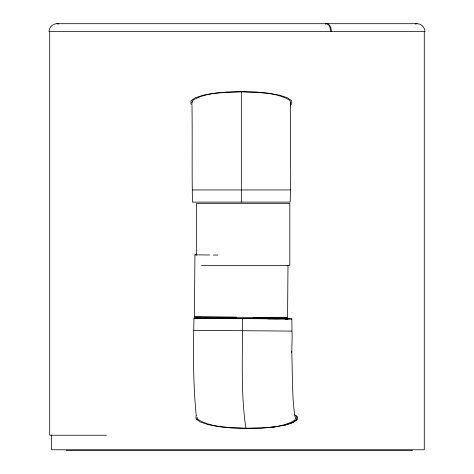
<?xml version="1.0" encoding="UTF-8"?>
<svg xmlns="http://www.w3.org/2000/svg" width="474" height="474" viewBox="0 0 474 474"><rect width="100%" height="100%" fill="white"/><g stroke="black" fill="none" stroke-linecap="round" stroke-linejoin="round"><path stroke-width="0.71" d="M207.991 318.232L193.973 318.173C193.274 350.689 192.965 383.383 196.283 415.787M287.991 265.191L287.57 317.687L194.429 316.934L194.927 254.828L196.651 254.822M196.058 415.811L196.035 418.898L200.093 421.884L207.896 424.544L218.822 426.647L231.982 428.034L246.308 428.591L260.641 428.265L273.824 427.092L285.289 425.101L293.139 422.571L297.239 419.644L297.263 416.563L294.366 414.424M242.38 318.623C242.872 354.955 240.478 391.791 245.846 427.803L246.314 428.265C262.454 427.453 280.454 428.798 294.792 420.201L295.752 418.163L294.822 416.095M294.715 415.23C291.788 394.149 292.63 372.765 291.729 351.548L291.735 352.146L292.12 337.938L291.83 318.943L285.508 318.878M191.988 105.424C192.444 137.656 191.816 169.905 192.468 202.108L290.207 202.108L290.704 176.452L290.396 104.073M290.325 105.838L290.592 102.953M191.97 103.433L192.201 101.691M290.236 103.385L290.71 102.36L289.756 100.31C275.483 91.6 257.477 92.803 241.337 91.855C225.197 92.803 207.185 91.6 192.912 100.316L191.964 102.36M290.532 104.748L291.7 103.907L291.7 100.82L287.617 97.863L279.79 95.274L268.847 93.254L255.67 91.974L241.337 91.535L227.005 91.974L213.827 93.254L202.884 95.274L195.057 97.863L190.975 100.82L190.975 103.907L192.142 104.748M284.779 425.16L292.63 422.63L296.73 419.709L296.754 416.628L294.437 414.916M325.579 23.967L326.592 23.7A7.833 3.916 -90 0 1 330.508 31.533M325.437 23.967L326.663 23.7A7.732 4.704 -90 0 1 330.005 25.993A7.862 4.787 -90 0 1 331.385 31.533M56.862 23.7C52.673 23.676 49.006 27.338 49.029 31.533L424.971 31.533C424.994 27.338 421.327 23.676 417.138 23.7L56.862 23.7L58.889 23.967M415.111 23.967L417.138 23.7M196.692 318.196L200.703 318.19M194.02 330.319L291.735 331.107M291.83 318.943L285.099 318.925M246.308 428.591L246.818 428.526M269.937 427.424L274.333 427.027M194.429 316.934L236.55 317.201M192.468 189.944L290.207 189.944M201.557 265.458L289.81 265.458L289.81 203.346L196.645 203.346L196.645 255.107M106.478 435.239L49.717 435.239L49.717 31.533M66.153 450.3L412.564 450.3M205.941 318.214L218.111 318.303M267.692 318.812L277.811 318.884M287.582 318.949L215.783 318.398M253.554 317.343L287.57 317.687M216.654 318.291L243.423 318.492M243.393 318.498L270.02 318.718M209.668 254.994L194.927 254.828M213.347 255.03L217.762 255.071M278.451 318.801L288.014 318.895M268.515 318.712L280.543 318.818M205.26 318.303L217.288 318.409M197.788 318.226L207.351 318.315M193.973 318.173L200.295 318.244M246.314 428.265C230.186 427.192 212.168 428.247 197.972 419.419L197.042 417.369M196.544 418.832L197.705 419.686M424.283 31.533L424.283 449.785L51.63 449.785L51.63 434.978M241.337 91.855L241.337 202.108"/></g></svg>
